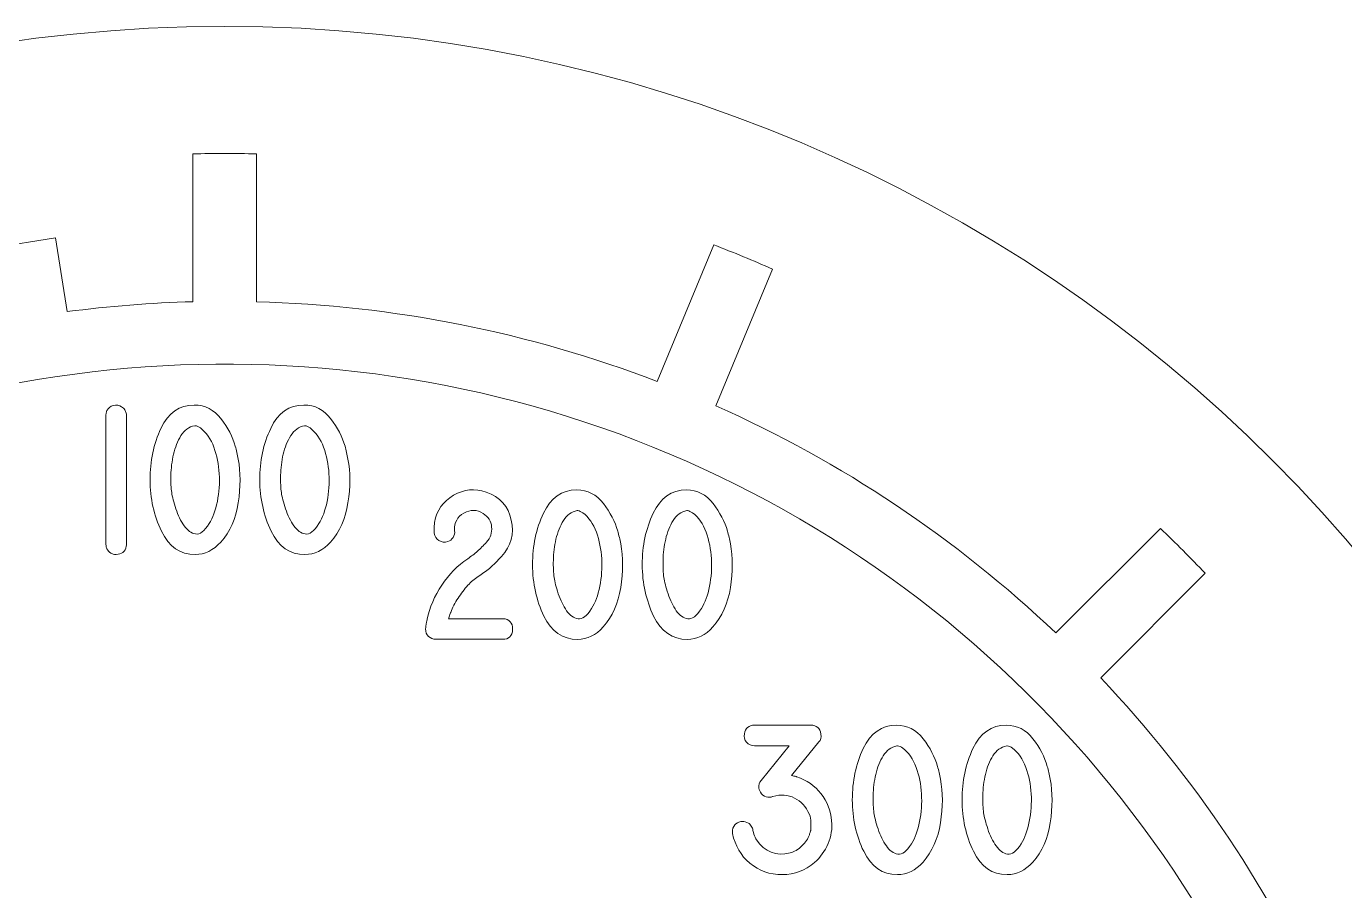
# Model space of a CAD drawing. Header units: millimetres. Extents: x -213 to 146, y -128 to 100.
# Drawn here: x -3.33 to 12.23, y -19.78 to -9.58 of the extents above; entities that cross this region are included whole.
import ezdxf

# ---------------------------------------------------------------- set-up
doc = ezdxf.new("R2010")
doc.units = ezdxf.units.MM
doc.header["$MEASUREMENT"] = 0
doc.layers.add('CUT', color=7, linetype='Continuous')
doc.layers.add('Engrave', color=7, linetype='Continuous')

msp = doc.modelspace()

# ---------------------------------------------------------------- linework, layer by layer
at = {"layer": 'CUT', "color": 250, "lineweight": 9}
msp.add_ellipse((-0.992, -27.0832), major_axis=(0, 17.5001), ratio=0.9999943, dxfattribs=at)
at = {"layer": 'Engrave', "color": 240, "lineweight": 9}
for points, knots in [([(14.7694, -24.3303), (14.7264, -24.084), (14.6776, -23.8387), (14.6231, -23.5947), (14.6231, -23.5947), (14.6231, -23.5947), (12.9113, -23.9352), (12.9113, -23.9352), (12.9113, -23.9352), (12.7604, -23.2687), (12.5619, -22.6141), (12.3171, -21.9762), (12.3171, -21.9762), (12.3171, -21.9762), (13.9296, -21.3083), (13.9296, -21.3083), (13.9296, -21.3083), (13.8393, -21.0751), (13.7436, -20.8441), (13.6425, -20.6154), (13.6425, -20.6154), (13.6425, -20.6154), (12.0301, -21.2833), (12.0301, -21.2833), (12.0301, -21.2833), (11.3709, -19.8034), (10.4647, -18.447), (9.3497, -17.2718), (9.3497, -17.2718), (9.3497, -17.2718), (10.5838, -16.0376), (10.5838, -16.0376), (10.5838, -16.0376), (10.4112, -15.8567), (10.2344, -15.6799), (10.0535, -15.5073), (10.0535, -15.5073), (10.0535, -15.5073), (8.8193, -16.7414), (8.8193, -16.7414), (8.8193, -16.7414), (7.644, -15.6264), (6.2878, -14.7201), (4.8078, -14.061), (4.8078, -14.061), (4.8078, -14.061), (5.4757, -12.4486), (5.4757, -12.4486), (5.4757, -12.4486), (5.247, -12.3475), (5.016, -12.2518), (4.7828, -12.1615), (4.7828, -12.1615), (4.7828, -12.1615), (4.1149, -13.774), (4.1149, -13.774), (4.1149, -13.774), (2.6024, -13.1937), (1.0025, -12.8754), (-0.617, -12.8328), (-0.617, -12.8328), (-0.617, -12.8328), (-0.617, -11.0875), (-0.617, -11.0875), (-0.617, -11.0875), (-0.8669, -11.0816), (-1.117, -11.0816), (-1.367, -11.0875), (-1.367, -11.0875), (-1.367, -11.0875), (-1.367, -12.8328), (-1.367, -12.8328), (-1.367, -12.8328), (-1.8633, -12.8458), (-2.3586, -12.8848), (-2.8508, -12.9496), (-2.8508, -12.9496), (-2.8508, -12.9496), (-2.9885, -12.0805), (-2.9885, -12.0805), (-2.9885, -12.0805), (-2.9885, -12.0805), (-3.7292, -12.1978), (-3.7292, -12.1978), (-3.7292, -12.1978), (-3.7292, -12.1978), (-3.5916, -13.0669), (-3.5916, -13.0669), (-3.5916, -13.0669), (-4.0798, -13.1574), (-4.5628, -13.2734), (-5.0389, -13.4144), (-5.0389, -13.4144), (-5.0389, -13.4144), (-5.5782, -11.7545), (-5.5782, -11.7545), (-5.5782, -11.7545), (-5.8178, -11.8261), (-6.0556, -11.9034), (-6.2915, -11.9862), (-6.2915, -11.9862), (-6.2915, -11.9862), (-5.7522, -13.6461), (-5.7522, -13.6461), (-5.7522, -13.6461), (-6.2202, -13.8119), (-6.6792, -14.002), (-7.1273, -14.2157), (-7.1273, -14.2157), (-7.1273, -14.2157), (-7.5268, -13.4317), (-7.5268, -13.4317), (-7.5268, -13.4317), (-7.5268, -13.4317), (-8.1951, -13.7722), (-8.1951, -13.7722), (-8.1951, -13.7722), (-8.1951, -13.7722), (-7.7956, -14.5562), (-7.7956, -14.5562), (-7.7956, -14.5562), (-8.2319, -14.7932), (-8.6555, -15.0528), (-9.0647, -15.3339), (-9.0647, -15.3339), (-9.0647, -15.3339), (-10.0906, -13.9219), (-10.0906, -13.9219), (-10.0906, -13.9219), (-10.2962, -14.0641), (-10.4985, -14.2111), (-10.6973, -14.3628), (-10.6973, -14.3628), (-10.6973, -14.3628), (-9.6714, -15.7748), (-9.6714, -15.7748), (-9.6714, -15.7748), (-10.0653, -16.0771), (-10.4431, -16.3997), (-10.8033, -16.7414), (-10.8033, -16.7414), (-10.8033, -16.7414), (-11.4255, -16.1192), (-11.4255, -16.1192), (-11.4255, -16.1192), (-11.4255, -16.1192), (-11.9558, -16.6496), (-11.9558, -16.6496), (-11.9558, -16.6496), (-11.9558, -16.6496), (-10.8031, -17.8023), (-10.8031, -17.8023), (-10.8031, -17.8023), (-10.3169, -17.2883), (-9.791, -16.8133), (-9.2304, -16.3818), (-9.2304, -16.3818), (-9.2304, -16.3818), (-8.6237, -15.9409), (-8.6237, -15.9409), (-8.6237, -15.9409), (-4.8326, -13.3356), (0.0247, -12.8414), (4.2628, -14.6297), (4.2628, -14.6297), (8.501, -16.418), (11.543, -20.2835), (12.3218, -24.8171), (12.3218, -24.8171), (12.3218, -24.8171), (14.7694, -24.3303), (14.7694, -24.3303)], [0, 0, 0, 0, 0.0227273, 0.0227273, 0.0227273, 0.0227273, 0.0454545, 0.0454545, 0.0454545, 0.0454545, 0.0681818, 0.0681818, 0.0681818, 0.0681818, 0.0909091, 0.0909091, 0.0909091, 0.0909091, 0.1136364, 0.1136364, 0.1136364, 0.1136364, 0.1363636, 0.1363636, 0.1363636, 0.1363636, 0.1590909, 0.1590909, 0.1590909, 0.1590909, 0.1818182, 0.1818182, 0.1818182, 0.1818182, 0.2045455, 0.2045455, 0.2045455, 0.2045455, 0.2272727, 0.2272727, 0.2272727, 0.2272727, 0.25, 0.25, 0.25, 0.25, 0.2727273, 0.2727273, 0.2727273, 0.2727273, 0.2954545, 0.2954545, 0.2954545, 0.2954545, 0.3181818, 0.3181818, 0.3181818, 0.3181818, 0.3409091, 0.3409091, 0.3409091, 0.3409091, 0.3636364, 0.3636364, 0.3636364, 0.3636364, 0.3863636, 0.3863636, 0.3863636, 0.3863636, 0.4090909, 0.4090909, 0.4090909, 0.4090909, 0.4318182, 0.4318182, 0.4318182, 0.4318182, 0.4545455, 0.4545455, 0.4545455, 0.4545455, 0.4772727, 0.4772727, 0.4772727, 0.4772727, 0.5, 0.5, 0.5, 0.5, 0.5227273, 0.5227273, 0.5227273, 0.5227273, 0.5454545, 0.5454545, 0.5454545, 0.5454545, 0.5681818, 0.5681818, 0.5681818, 0.5681818, 0.5909091, 0.5909091, 0.5909091, 0.5909091, 0.6136364, 0.6136364, 0.6136364, 0.6136364, 0.6363636, 0.6363636, 0.6363636, 0.6363636, 0.6590909, 0.6590909, 0.6590909, 0.6590909, 0.6818182, 0.6818182, 0.6818182, 0.6818182, 0.7045455, 0.7045455, 0.7045455, 0.7045455, 0.7272727, 0.7272727, 0.7272727, 0.7272727, 0.75, 0.75, 0.75, 0.75, 0.7727273, 0.7727273, 0.7727273, 0.7727273, 0.7954545, 0.7954545, 0.7954545, 0.7954545, 0.8181818, 0.8181818, 0.8181818, 0.8181818, 0.8409091, 0.8409091, 0.8409091, 0.8409091, 0.8636364, 0.8636364, 0.8636364, 0.8636364, 0.8863636, 0.8863636, 0.8863636, 0.8863636, 0.9090909, 0.9090909, 0.9090909, 0.9090909, 0.9318182, 0.9318182, 0.9318182, 0.9318182, 0.9545455, 0.9545455, 0.9545455, 0.9545455, 1, 1, 1, 1]), ([(-2.1512, -15.6936), (-2.1512, -15.701), (-2.1521, -15.7092), (-2.1539, -15.7177), (-2.1539, -15.7177), (-2.1677, -15.7827), (-2.2077, -15.815), (-2.2744, -15.815), (-2.2744, -15.815), (-2.3232, -15.815), (-2.3593, -15.7924), (-2.3829, -15.7471), (-2.3829, -15.7471), (-2.3882, -15.7383), (-2.3923, -15.7206), (-2.3958, -15.6936), (-2.3958, -15.6936), (-2.3958, -15.6936), (-2.3958, -14.1743), (-2.3958, -14.1743), (-2.3958, -14.1743), (-2.394, -14.1605), (-2.392, -14.1475), (-2.3893, -14.1352), (-2.3893, -14.1352), (-2.3867, -14.1228), (-2.3805, -14.1108), (-2.3708, -14.0993), (-2.3708, -14.0993), (-2.3479, -14.0711), (-2.3182, -14.0558), (-2.282, -14.0532), (-2.282, -14.0532), (-2.2459, -14.0508), (-2.2147, -14.0623), (-2.1882, -14.0882), (-2.1882, -14.0882), (-2.1744, -14.102), (-2.1656, -14.1152), (-2.1615, -14.1278), (-2.1615, -14.1278), (-2.1574, -14.1405), (-2.1541, -14.1558), (-2.1512, -14.1743), (-2.1512, -14.1743), (-2.1512, -14.1743), (-2.1512, -15.6936), (-2.1512, -15.6936)], [0, 0, 0, 0, 0.0769231, 0.0769231, 0.0769231, 0.0769231, 0.1538462, 0.1538462, 0.1538462, 0.1538462, 0.2307692, 0.2307692, 0.2307692, 0.2307692, 0.3076923, 0.3076923, 0.3076923, 0.3076923, 0.3846154, 0.3846154, 0.3846154, 0.3846154, 0.4615385, 0.4615385, 0.4615385, 0.4615385, 0.5384615, 0.5384615, 0.5384615, 0.5384615, 0.6153846, 0.6153846, 0.6153846, 0.6153846, 0.6923077, 0.6923077, 0.6923077, 0.6923077, 0.7692308, 0.7692308, 0.7692308, 0.7692308, 0.8461538, 0.8461538, 0.8461538, 0.8461538, 1, 1, 1, 1]), ([(-1.3522, -14.052), (-1.2234, -14.052), (-1.1185, -14.1055), (-1.0367, -14.2122), (-1.0367, -14.2122), (-0.9553, -14.3189), (-0.8989, -14.4274), (-0.8671, -14.5377), (-0.8671, -14.5377), (-0.8539, -14.5859), (-0.8424, -14.6364), (-0.8327, -14.6894), (-0.8327, -14.6894), (-0.8033, -14.846), (-0.8033, -15.0177), (-0.8324, -15.2044), (-0.8324, -15.2044), (-0.8612, -15.3911), (-0.93, -15.5457), (-1.0385, -15.6686), (-1.0385, -15.6686), (-1.1258, -15.7668), (-1.2269, -15.8159), (-1.3416, -15.8159), (-1.3416, -15.8159), (-1.518, -15.8159), (-1.6506, -15.7239), (-1.7391, -15.5401), (-1.7391, -15.5401), (-1.8278, -15.3564), (-1.8728, -15.1544), (-1.8734, -14.9339), (-1.8734, -14.9339), (-1.8743, -14.7135), (-1.8314, -14.5112), (-1.7449, -14.3275), (-1.7449, -14.3275), (-1.6582, -14.1437), (-1.5271, -14.052), (-1.3522, -14.052)], [0, 0, 0, 0, 0.0909091, 0.0909091, 0.0909091, 0.0909091, 0.1818182, 0.1818182, 0.1818182, 0.1818182, 0.2727273, 0.2727273, 0.2727273, 0.2727273, 0.3636364, 0.3636364, 0.3636364, 0.3636364, 0.4545455, 0.4545455, 0.4545455, 0.4545455, 0.5454545, 0.5454545, 0.5454545, 0.5454545, 0.6363636, 0.6363636, 0.6363636, 0.6363636, 0.7272727, 0.7272727, 0.7272727, 0.7272727, 0.8181818, 0.8181818, 0.8181818, 0.8181818, 1, 1, 1, 1]), ([(-0.0569, -14.052), (0.0719, -14.052), (0.1768, -14.1055), (0.2586, -14.2122), (0.2586, -14.2122), (0.34, -14.3189), (0.3964, -14.4274), (0.4282, -14.5377), (0.4282, -14.5377), (0.4414, -14.5859), (0.4529, -14.6364), (0.4626, -14.6894), (0.4626, -14.6894), (0.492, -14.846), (0.492, -15.0177), (0.4629, -15.2044), (0.4629, -15.2044), (0.4341, -15.3911), (0.3653, -15.5457), (0.2568, -15.6686), (0.2568, -15.6686), (0.1695, -15.7668), (0.0684, -15.8159), (-0.0463, -15.8159), (-0.0463, -15.8159), (-0.2227, -15.8159), (-0.3553, -15.7239), (-0.4438, -15.5401), (-0.4438, -15.5401), (-0.5325, -15.3564), (-0.5775, -15.1544), (-0.5781, -14.9339), (-0.5781, -14.9339), (-0.579, -14.7135), (-0.5361, -14.5112), (-0.4496, -14.3275), (-0.4496, -14.3275), (-0.3629, -14.1437), (-0.2318, -14.052), (-0.0569, -14.052)], [0, 0, 0, 0, 0.0909091, 0.0909091, 0.0909091, 0.0909091, 0.1818182, 0.1818182, 0.1818182, 0.1818182, 0.2727273, 0.2727273, 0.2727273, 0.2727273, 0.3636364, 0.3636364, 0.3636364, 0.3636364, 0.4545455, 0.4545455, 0.4545455, 0.4545455, 0.5454545, 0.5454545, 0.5454545, 0.5454545, 0.6363636, 0.6363636, 0.6363636, 0.6363636, 0.7272727, 0.7272727, 0.7272727, 0.7272727, 0.8181818, 0.8181818, 0.8181818, 0.8181818, 1, 1, 1, 1]), ([(-1.346, -14.2957), (-1.4142, -14.3095), (-1.4686, -14.3486), (-1.5083, -14.413), (-1.5083, -14.413), (-1.5483, -14.4771), (-1.5777, -14.5503), (-1.5968, -14.6326), (-1.5968, -14.6326), (-1.6156, -14.7146), (-1.6259, -14.7975), (-1.6276, -14.8813), (-1.6276, -14.8813), (-1.6294, -14.9651), (-1.6262, -15.0333), (-1.6182, -15.0856), (-1.6182, -15.0856), (-1.6112, -15.135), (-1.595, -15.1985), (-1.5691, -15.2764), (-1.5691, -15.2764), (-1.5433, -15.3541), (-1.5106, -15.4211), (-1.4712, -15.4769), (-1.4712, -15.4769), (-1.4321, -15.5331), (-1.3872, -15.5651), (-1.3366, -15.5734), (-1.3366, -15.5734), (-1.286, -15.5819), (-1.2322, -15.541), (-1.1755, -15.4517), (-1.1755, -15.4517), (-1.1323, -15.3826), (-1.1002, -15.295), (-1.0791, -15.1888), (-1.0791, -15.1888), (-1.0579, -15.0827), (-1.0503, -14.9742), (-1.0567, -14.8634), (-1.0567, -14.8634), (-1.0629, -14.7526), (-1.0841, -14.6479), (-1.1199, -14.5497), (-1.1199, -14.5497), (-1.1558, -14.4515), (-1.2087, -14.376), (-1.279, -14.3225), (-1.279, -14.3225), (-1.3001, -14.3075), (-1.3201, -14.2987), (-1.3392, -14.2957), (-1.3392, -14.2957), (-1.3398, -14.2957), (-1.3404, -14.2957), (-1.3413, -14.2957), (-1.3413, -14.2957), (-1.3422, -14.2957), (-1.3437, -14.2957), (-1.346, -14.2957)], [0, 0, 0, 0, 0.0625, 0.0625, 0.0625, 0.0625, 0.125, 0.125, 0.125, 0.125, 0.1875, 0.1875, 0.1875, 0.1875, 0.25, 0.25, 0.25, 0.25, 0.3125, 0.3125, 0.3125, 0.3125, 0.375, 0.375, 0.375, 0.375, 0.4375, 0.4375, 0.4375, 0.4375, 0.5, 0.5, 0.5, 0.5, 0.5625, 0.5625, 0.5625, 0.5625, 0.625, 0.625, 0.625, 0.625, 0.6875, 0.6875, 0.6875, 0.6875, 0.75, 0.75, 0.75, 0.75, 0.8125, 0.8125, 0.8125, 0.8125, 0.875, 0.875, 0.875, 0.875, 1, 1, 1, 1]), ([(-0.0507, -14.2957), (-0.1189, -14.3095), (-0.1733, -14.3486), (-0.213, -14.413), (-0.213, -14.413), (-0.253, -14.4771), (-0.2824, -14.5503), (-0.3015, -14.6326), (-0.3015, -14.6326), (-0.3203, -14.7146), (-0.3306, -14.7975), (-0.3323, -14.8813), (-0.3323, -14.8813), (-0.3341, -14.9651), (-0.3309, -15.0333), (-0.3229, -15.0856), (-0.3229, -15.0856), (-0.3159, -15.135), (-0.2997, -15.1985), (-0.2738, -15.2764), (-0.2738, -15.2764), (-0.248, -15.3541), (-0.2153, -15.4211), (-0.1759, -15.4769), (-0.1759, -15.4769), (-0.1368, -15.5331), (-0.0919, -15.5651), (-0.0413, -15.5734), (-0.0413, -15.5734), (0.0093, -15.5819), (0.0631, -15.541), (0.1198, -15.4517), (0.1198, -15.4517), (0.163, -15.3826), (0.1951, -15.295), (0.2162, -15.1888), (0.2162, -15.1888), (0.2374, -15.0827), (0.245, -14.9742), (0.2386, -14.8634), (0.2386, -14.8634), (0.2324, -14.7526), (0.2112, -14.6479), (0.1754, -14.5497), (0.1754, -14.5497), (0.1395, -14.4515), (0.0866, -14.376), (0.0163, -14.3225), (0.0163, -14.3225), (-0.0048, -14.3075), (-0.0248, -14.2987), (-0.0439, -14.2957), (-0.0439, -14.2957), (-0.0445, -14.2957), (-0.0451, -14.2957), (-0.046, -14.2957), (-0.046, -14.2957), (-0.0469, -14.2957), (-0.0484, -14.2957), (-0.0507, -14.2957)], [0, 0, 0, 0, 0.0625, 0.0625, 0.0625, 0.0625, 0.125, 0.125, 0.125, 0.125, 0.1875, 0.1875, 0.1875, 0.1875, 0.25, 0.25, 0.25, 0.25, 0.3125, 0.3125, 0.3125, 0.3125, 0.375, 0.375, 0.375, 0.375, 0.4375, 0.4375, 0.4375, 0.4375, 0.5, 0.5, 0.5, 0.5, 0.5625, 0.5625, 0.5625, 0.5625, 0.625, 0.625, 0.625, 0.625, 0.6875, 0.6875, 0.6875, 0.6875, 0.75, 0.75, 0.75, 0.75, 0.8125, 0.8125, 0.8125, 0.8125, 0.875, 0.875, 0.875, 0.875, 1, 1, 1, 1]), ([(1.5009, -16.8168), (1.4671, -16.8168), (1.4383, -16.8051), (1.4145, -16.7815), (1.4145, -16.7815), (1.3907, -16.758), (1.3786, -16.7289), (1.3786, -16.6945), (1.3786, -16.6945), (1.3786, -16.6933), (1.3815, -16.6751), (1.3877, -16.6398), (1.3877, -16.6398), (1.3936, -16.6046), (1.3971, -16.5843), (1.3983, -16.579), (1.3983, -16.579), (1.4277, -16.4385), (1.4847, -16.3047), (1.5694, -16.1777), (1.5694, -16.1777), (1.6541, -16.051), (1.7564, -15.9469), (1.8763, -15.8661), (1.8763, -15.8661), (1.9189, -15.8373), (1.9575, -15.8073), (1.9921, -15.7761), (1.9921, -15.7761), (2.0271, -15.7447), (2.0624, -15.7094), (2.0986, -15.6706), (2.0986, -15.6706), (2.145, -15.6177), (2.1653, -15.5577), (2.1594, -15.4904), (2.1594, -15.4904), (2.1532, -15.4233), (2.12, -15.3701), (2.0592, -15.331), (2.0592, -15.331), (1.9845, -15.2846), (1.9087, -15.2834), (1.8316, -15.3278), (1.8316, -15.3278), (1.7546, -15.3719), (1.7179, -15.438), (1.7214, -15.5256), (1.7214, -15.5256), (1.7214, -15.5274), (1.7217, -15.5295), (1.722, -15.5312), (1.722, -15.5312), (1.722, -15.5333), (1.7223, -15.5353), (1.7223, -15.5371), (1.7223, -15.5371), (1.7258, -15.5633), (1.7193, -15.5891), (1.7032, -15.6141), (1.7032, -15.6141), (1.6873, -15.6391), (1.6667, -15.6553), (1.6423, -15.6626), (1.6423, -15.6626), (1.6044, -15.6747), (1.5691, -15.6712), (1.5368, -15.6515), (1.5368, -15.6515), (1.5041, -15.6321), (1.4856, -15.6033), (1.4812, -15.5653), (1.4812, -15.5653), (1.4794, -15.5603), (1.4791, -15.5389), (1.4806, -15.5015), (1.4806, -15.5015), (1.4821, -15.4642), (1.4836, -15.4424), (1.4853, -15.4363), (1.4853, -15.4363), (1.5112, -15.2949), (1.5856, -15.1884), (1.7082, -15.117), (1.7082, -15.117), (1.8307, -15.0456), (1.9601, -15.0332), (2.0959, -15.0797), (2.0959, -15.0797), (2.2573, -15.1358), (2.3558, -15.2458), (2.3914, -15.4095), (2.3914, -15.4095), (2.4269, -15.5733), (2.3887, -15.7161), (2.2761, -15.8384), (2.2761, -15.8384), (2.2532, -15.8631), (2.23, -15.8872), (2.2068, -15.9111), (2.2068, -15.9111), (2.1835, -15.9352), (2.1585, -15.9578), (2.1324, -15.9796), (2.1324, -15.9796), (2.0909, -16.0142), (2.0474, -16.046), (2.0018, -16.0754), (2.0018, -16.0754), (1.956, -16.1045), (1.9151, -16.1389), (1.879, -16.1786), (1.879, -16.1786), (1.8378, -16.2244), (1.7987, -16.275), (1.7622, -16.3303), (1.7622, -16.3303), (1.7258, -16.3853), (1.697, -16.442), (1.6758, -16.4999), (1.6758, -16.4999), (1.6741, -16.5034), (1.6696, -16.5161), (1.6623, -16.5378), (1.6623, -16.5378), (1.6552, -16.5596), (1.6517, -16.5713), (1.6517, -16.5731), (1.6517, -16.5731), (1.6517, -16.5731), (2.2908, -16.5731), (2.2908, -16.5731), (2.2908, -16.5731), (2.3699, -16.5784), (2.4084, -16.6201), (2.4061, -16.6989), (2.4061, -16.6989), (2.4037, -16.7774), (2.364, -16.8168), (2.2864, -16.8168), (2.2864, -16.8168), (2.2864, -16.8168), (1.5009, -16.8168), (1.5009, -16.8168)], [0, 0, 0, 0, 0.027027, 0.027027, 0.027027, 0.027027, 0.0540541, 0.0540541, 0.0540541, 0.0540541, 0.0810811, 0.0810811, 0.0810811, 0.0810811, 0.1081081, 0.1081081, 0.1081081, 0.1081081, 0.1351351, 0.1351351, 0.1351351, 0.1351351, 0.1621622, 0.1621622, 0.1621622, 0.1621622, 0.1891892, 0.1891892, 0.1891892, 0.1891892, 0.2162162, 0.2162162, 0.2162162, 0.2162162, 0.2432432, 0.2432432, 0.2432432, 0.2432432, 0.2702703, 0.2702703, 0.2702703, 0.2702703, 0.2972973, 0.2972973, 0.2972973, 0.2972973, 0.3243243, 0.3243243, 0.3243243, 0.3243243, 0.3513514, 0.3513514, 0.3513514, 0.3513514, 0.3783784, 0.3783784, 0.3783784, 0.3783784, 0.4054054, 0.4054054, 0.4054054, 0.4054054, 0.4324324, 0.4324324, 0.4324324, 0.4324324, 0.4594595, 0.4594595, 0.4594595, 0.4594595, 0.4864865, 0.4864865, 0.4864865, 0.4864865, 0.5135135, 0.5135135, 0.5135135, 0.5135135, 0.5405405, 0.5405405, 0.5405405, 0.5405405, 0.5675676, 0.5675676, 0.5675676, 0.5675676, 0.5945946, 0.5945946, 0.5945946, 0.5945946, 0.6216216, 0.6216216, 0.6216216, 0.6216216, 0.6486486, 0.6486486, 0.6486486, 0.6486486, 0.6756757, 0.6756757, 0.6756757, 0.6756757, 0.7027027, 0.7027027, 0.7027027, 0.7027027, 0.7297297, 0.7297297, 0.7297297, 0.7297297, 0.7567568, 0.7567568, 0.7567568, 0.7567568, 0.7837838, 0.7837838, 0.7837838, 0.7837838, 0.8108108, 0.8108108, 0.8108108, 0.8108108, 0.8378378, 0.8378378, 0.8378378, 0.8378378, 0.8648649, 0.8648649, 0.8648649, 0.8648649, 0.8918919, 0.8918919, 0.8918919, 0.8918919, 0.9189189, 0.9189189, 0.9189189, 0.9189189, 0.9459459, 0.9459459, 0.9459459, 0.9459459, 1, 1, 1, 1]), ([(3.1631, -15.0538), (3.2919, -15.0538), (3.3968, -15.1073), (3.4786, -15.214), (3.4786, -15.214), (3.56, -15.3207), (3.6164, -15.4292), (3.6482, -15.5395), (3.6482, -15.5395), (3.6614, -15.5877), (3.6729, -15.6382), (3.6826, -15.6912), (3.6826, -15.6912), (3.712, -15.8478), (3.712, -16.0195), (3.6829, -16.2062), (3.6829, -16.2062), (3.6541, -16.3929), (3.5853, -16.5475), (3.4768, -16.6704), (3.4768, -16.6704), (3.3895, -16.7686), (3.2884, -16.8177), (3.1737, -16.8177), (3.1737, -16.8177), (2.9973, -16.8177), (2.8647, -16.7257), (2.7762, -16.5419), (2.7762, -16.5419), (2.6875, -16.3582), (2.6425, -16.1562), (2.6419, -15.9357), (2.6419, -15.9357), (2.641, -15.7153), (2.6839, -15.513), (2.7704, -15.3293), (2.7704, -15.3293), (2.8571, -15.1455), (2.9882, -15.0538), (3.1631, -15.0538)], [0, 0, 0, 0, 0.0909091, 0.0909091, 0.0909091, 0.0909091, 0.1818182, 0.1818182, 0.1818182, 0.1818182, 0.2727273, 0.2727273, 0.2727273, 0.2727273, 0.3636364, 0.3636364, 0.3636364, 0.3636364, 0.4545455, 0.4545455, 0.4545455, 0.4545455, 0.5454545, 0.5454545, 0.5454545, 0.5454545, 0.6363636, 0.6363636, 0.6363636, 0.6363636, 0.7272727, 0.7272727, 0.7272727, 0.7272727, 0.8181818, 0.8181818, 0.8181818, 0.8181818, 1, 1, 1, 1]), ([(4.4584, -15.0538), (4.5872, -15.0538), (4.6921, -15.1073), (4.7739, -15.214), (4.7739, -15.214), (4.8553, -15.3207), (4.9117, -15.4292), (4.9435, -15.5395), (4.9435, -15.5395), (4.9567, -15.5877), (4.9682, -15.6382), (4.9779, -15.6912), (4.9779, -15.6912), (5.0073, -15.8478), (5.0073, -16.0195), (4.9782, -16.2062), (4.9782, -16.2062), (4.9494, -16.3929), (4.8806, -16.5475), (4.7721, -16.6704), (4.7721, -16.6704), (4.6848, -16.7686), (4.5837, -16.8177), (4.469, -16.8177), (4.469, -16.8177), (4.2926, -16.8177), (4.16, -16.7257), (4.0715, -16.5419), (4.0715, -16.5419), (3.9828, -16.3582), (3.9378, -16.1562), (3.9372, -15.9357), (3.9372, -15.9357), (3.9363, -15.7153), (3.9792, -15.513), (4.0657, -15.3293), (4.0657, -15.3293), (4.1524, -15.1455), (4.2835, -15.0538), (4.4584, -15.0538)], [0, 0, 0, 0, 0.0909091, 0.0909091, 0.0909091, 0.0909091, 0.1818182, 0.1818182, 0.1818182, 0.1818182, 0.2727273, 0.2727273, 0.2727273, 0.2727273, 0.3636364, 0.3636364, 0.3636364, 0.3636364, 0.4545455, 0.4545455, 0.4545455, 0.4545455, 0.5454545, 0.5454545, 0.5454545, 0.5454545, 0.6363636, 0.6363636, 0.6363636, 0.6363636, 0.7272727, 0.7272727, 0.7272727, 0.7272727, 0.8181818, 0.8181818, 0.8181818, 0.8181818, 1, 1, 1, 1]), ([(3.1693, -15.2975), (3.1011, -15.3113), (3.0467, -15.3504), (3.007, -15.4148), (3.007, -15.4148), (2.967, -15.4789), (2.9376, -15.5521), (2.9185, -15.6344), (2.9185, -15.6344), (2.8997, -15.7164), (2.8894, -15.7993), (2.8877, -15.8831), (2.8877, -15.8831), (2.8859, -15.9669), (2.8891, -16.0351), (2.8971, -16.0874), (2.8971, -16.0874), (2.9041, -16.1368), (2.9203, -16.2003), (2.9462, -16.2782), (2.9462, -16.2782), (2.972, -16.3559), (3.0047, -16.4229), (3.0441, -16.4787), (3.0441, -16.4787), (3.0832, -16.5349), (3.1281, -16.5669), (3.1787, -16.5752), (3.1787, -16.5752), (3.2293, -16.5837), (3.2831, -16.5428), (3.3398, -16.4535), (3.3398, -16.4535), (3.383, -16.3844), (3.4151, -16.2968), (3.4362, -16.1906), (3.4362, -16.1906), (3.4574, -16.0845), (3.465, -15.976), (3.4586, -15.8652), (3.4586, -15.8652), (3.4524, -15.7544), (3.4312, -15.6497), (3.3954, -15.5515), (3.3954, -15.5515), (3.3595, -15.4533), (3.3066, -15.3778), (3.2363, -15.3243), (3.2363, -15.3243), (3.2152, -15.3093), (3.1952, -15.3005), (3.1761, -15.2975), (3.1761, -15.2975), (3.1755, -15.2975), (3.1749, -15.2975), (3.174, -15.2975), (3.174, -15.2975), (3.1731, -15.2975), (3.1716, -15.2975), (3.1693, -15.2975)], [0, 0, 0, 0, 0.0625, 0.0625, 0.0625, 0.0625, 0.125, 0.125, 0.125, 0.125, 0.1875, 0.1875, 0.1875, 0.1875, 0.25, 0.25, 0.25, 0.25, 0.3125, 0.3125, 0.3125, 0.3125, 0.375, 0.375, 0.375, 0.375, 0.4375, 0.4375, 0.4375, 0.4375, 0.5, 0.5, 0.5, 0.5, 0.5625, 0.5625, 0.5625, 0.5625, 0.625, 0.625, 0.625, 0.625, 0.6875, 0.6875, 0.6875, 0.6875, 0.75, 0.75, 0.75, 0.75, 0.8125, 0.8125, 0.8125, 0.8125, 0.875, 0.875, 0.875, 0.875, 1, 1, 1, 1]), ([(4.4646, -15.2975), (4.3964, -15.3113), (4.342, -15.3504), (4.3023, -15.4148), (4.3023, -15.4148), (4.2623, -15.4789), (4.2329, -15.5521), (4.2138, -15.6344), (4.2138, -15.6344), (4.195, -15.7164), (4.1847, -15.7993), (4.183, -15.8831), (4.183, -15.8831), (4.1812, -15.9669), (4.1844, -16.0351), (4.1924, -16.0874), (4.1924, -16.0874), (4.1994, -16.1368), (4.2156, -16.2003), (4.2415, -16.2782), (4.2415, -16.2782), (4.2673, -16.3559), (4.3, -16.4229), (4.3394, -16.4787), (4.3394, -16.4787), (4.3785, -16.5349), (4.4234, -16.5669), (4.474, -16.5752), (4.474, -16.5752), (4.5246, -16.5837), (4.5784, -16.5428), (4.6351, -16.4535), (4.6351, -16.4535), (4.6783, -16.3844), (4.7104, -16.2968), (4.7315, -16.1906), (4.7315, -16.1906), (4.7527, -16.0845), (4.7603, -15.976), (4.7539, -15.8652), (4.7539, -15.8652), (4.7477, -15.7544), (4.7265, -15.6497), (4.6907, -15.5515), (4.6907, -15.5515), (4.6548, -15.4533), (4.6019, -15.3778), (4.5316, -15.3243), (4.5316, -15.3243), (4.5105, -15.3093), (4.4905, -15.3005), (4.4714, -15.2975), (4.4714, -15.2975), (4.4708, -15.2975), (4.4702, -15.2975), (4.4693, -15.2975), (4.4693, -15.2975), (4.4684, -15.2975), (4.4669, -15.2975), (4.4646, -15.2975)], [0, 0, 0, 0, 0.0625, 0.0625, 0.0625, 0.0625, 0.125, 0.125, 0.125, 0.125, 0.1875, 0.1875, 0.1875, 0.1875, 0.25, 0.25, 0.25, 0.25, 0.3125, 0.3125, 0.3125, 0.3125, 0.375, 0.375, 0.375, 0.375, 0.4375, 0.4375, 0.4375, 0.4375, 0.5, 0.5, 0.5, 0.5, 0.5625, 0.5625, 0.5625, 0.5625, 0.625, 0.625, 0.625, 0.625, 0.6875, 0.6875, 0.6875, 0.6875, 0.75, 0.75, 0.75, 0.75, 0.8125, 0.8125, 0.8125, 0.8125, 0.875, 0.875, 0.875, 0.875, 1, 1, 1, 1]), ([(5.926, -19.0712), (5.9254, -19.0362), (5.926, -19.0042), (5.928, -18.9751), (5.928, -18.9751), (5.9301, -18.946), (5.9236, -18.9139), (5.9086, -18.8781), (5.9086, -18.8781), (5.8713, -18.7919), (5.8134, -18.7296), (5.7352, -18.6905), (5.7352, -18.6905), (5.6567, -18.6514), (5.5717, -18.6446), (5.4806, -18.6705), (5.4806, -18.6705), (5.4794, -18.6717), (5.4777, -18.6723), (5.4753, -18.6723), (5.4753, -18.6723), (5.4709, -18.6746), (5.4653, -18.6764), (5.4591, -18.6776), (5.4591, -18.6776), (5.4315, -18.6831), (5.4056, -18.6799), (5.3815, -18.6673), (5.3815, -18.6673), (5.3539, -18.6546), (5.3339, -18.6317), (5.3213, -18.5982), (5.3213, -18.5982), (5.3195, -18.5944), (5.3174, -18.5858), (5.3151, -18.5732), (5.3151, -18.5732), (5.3083, -18.5359), (5.3169, -18.5053), (5.341, -18.4812), (5.341, -18.4812), (5.341, -18.4812), (5.6708, -18.0737), (5.6708, -18.0737), (5.6708, -18.0737), (5.6708, -18.0737), (5.2636, -18.0737), (5.2636, -18.0737), (5.2636, -18.0737), (5.2257, -18.0737), (5.1943, -18.0596), (5.1696, -18.0311), (5.1696, -18.0311), (5.1449, -18.0026), (5.1361, -17.9696), (5.1428, -17.9317), (5.1428, -17.9317), (5.154, -17.8638), (5.1937, -17.83), (5.2628, -17.83), (5.2628, -17.83), (5.2628, -17.83), (5.9269, -17.83), (5.9269, -17.83), (5.9269, -17.83), (5.9951, -17.83), (6.0353, -17.865), (6.0474, -17.935), (6.0474, -17.935), (6.053, -17.9735), (6.0445, -18.0046), (6.0215, -18.0281), (6.0215, -18.0281), (6.0215, -18.0281), (5.7011, -18.4236), (5.7011, -18.4236), (5.7011, -18.4236), (5.7096, -18.425), (5.7184, -18.4274), (5.7273, -18.43), (5.7273, -18.43), (5.7364, -18.4324), (5.7449, -18.4347), (5.7537, -18.4362), (5.7537, -18.4362), (5.7587, -18.438), (5.7619, -18.4388), (5.7631, -18.4388), (5.7631, -18.4388), (5.8801, -18.4785), (5.9748, -18.5447), (6.0468, -18.637), (6.0468, -18.637), (6.1188, -18.7296), (6.1609, -18.8369), (6.1729, -18.9592), (6.1729, -18.9592), (6.1823, -19.0509), (6.1679, -19.1409), (6.1303, -19.2282), (6.1303, -19.2282), (6.0927, -19.3158), (6.0398, -19.3896), (5.9716, -19.4493), (5.9716, -19.4493), (5.8613, -19.5457), (5.734, -19.5939), (5.59, -19.5939), (5.59, -19.5939), (5.4436, -19.5939), (5.3163, -19.5489), (5.2081, -19.4587), (5.2081, -19.4587), (5.0999, -19.3684), (5.0317, -19.2523), (5.0035, -19.1097), (5.0035, -19.1097), (5.0029, -19.1094), (5.0023, -19.1032), (5.002, -19.0918), (5.002, -19.0918), (5.0017, -19.0803), (5.0017, -19.073), (5.0017, -19.0703), (5.0017, -19.0703), (5.0161, -19.0012), (5.057, -18.9668), (5.1249, -18.9668), (5.1249, -18.9668), (5.141, -18.9668), (5.1628, -18.9736), (5.1904, -18.9868), (5.1904, -18.9868), (5.2007, -18.9924), (5.2119, -19.0042), (5.2242, -19.0215), (5.2242, -19.0215), (5.2366, -19.0392), (5.2428, -19.0539), (5.2428, -19.0659), (5.2428, -19.0659), (5.2428, -19.0724), (5.2469, -19.0888), (5.2554, -19.1159), (5.2554, -19.1159), (5.2636, -19.1429), (5.2745, -19.1659), (5.2877, -19.1847), (5.2877, -19.1847), (5.383, -19.3278), (5.515, -19.3784), (5.6837, -19.3364), (5.6837, -19.3364), (5.7311, -19.3243), (5.7769, -19.2973), (5.8222, -19.2555), (5.8222, -19.2555), (5.8672, -19.2135), (5.8966, -19.1691), (5.9104, -19.1221), (5.9104, -19.1221), (5.911, -19.1197), (5.9136, -19.1106), (5.9186, -19.0953), (5.9186, -19.0953), (5.9233, -19.0797), (5.926, -19.0718), (5.926, -19.0712)], [0, 0, 0, 0, 0.0232558, 0.0232558, 0.0232558, 0.0232558, 0.0465116, 0.0465116, 0.0465116, 0.0465116, 0.0697674, 0.0697674, 0.0697674, 0.0697674, 0.0930233, 0.0930233, 0.0930233, 0.0930233, 0.1162791, 0.1162791, 0.1162791, 0.1162791, 0.1395349, 0.1395349, 0.1395349, 0.1395349, 0.1627907, 0.1627907, 0.1627907, 0.1627907, 0.1860465, 0.1860465, 0.1860465, 0.1860465, 0.2093023, 0.2093023, 0.2093023, 0.2093023, 0.2325581, 0.2325581, 0.2325581, 0.2325581, 0.255814, 0.255814, 0.255814, 0.255814, 0.2790698, 0.2790698, 0.2790698, 0.2790698, 0.3023256, 0.3023256, 0.3023256, 0.3023256, 0.3255814, 0.3255814, 0.3255814, 0.3255814, 0.3488372, 0.3488372, 0.3488372, 0.3488372, 0.372093, 0.372093, 0.372093, 0.372093, 0.3953488, 0.3953488, 0.3953488, 0.3953488, 0.4186047, 0.4186047, 0.4186047, 0.4186047, 0.4418605, 0.4418605, 0.4418605, 0.4418605, 0.4651163, 0.4651163, 0.4651163, 0.4651163, 0.4883721, 0.4883721, 0.4883721, 0.4883721, 0.5116279, 0.5116279, 0.5116279, 0.5116279, 0.5348837, 0.5348837, 0.5348837, 0.5348837, 0.5581395, 0.5581395, 0.5581395, 0.5581395, 0.5813953, 0.5813953, 0.5813953, 0.5813953, 0.6046512, 0.6046512, 0.6046512, 0.6046512, 0.627907, 0.627907, 0.627907, 0.627907, 0.6511628, 0.6511628, 0.6511628, 0.6511628, 0.6744186, 0.6744186, 0.6744186, 0.6744186, 0.6976744, 0.6976744, 0.6976744, 0.6976744, 0.7209302, 0.7209302, 0.7209302, 0.7209302, 0.744186, 0.744186, 0.744186, 0.744186, 0.7674419, 0.7674419, 0.7674419, 0.7674419, 0.7906977, 0.7906977, 0.7906977, 0.7906977, 0.8139535, 0.8139535, 0.8139535, 0.8139535, 0.8372093, 0.8372093, 0.8372093, 0.8372093, 0.8604651, 0.8604651, 0.8604651, 0.8604651, 0.8837209, 0.8837209, 0.8837209, 0.8837209, 0.9069767, 0.9069767, 0.9069767, 0.9069767, 0.9302326, 0.9302326, 0.9302326, 0.9302326, 0.9534884, 0.9534884, 0.9534884, 0.9534884, 1, 1, 1, 1]), ([(6.9384, -17.83), (7.0672, -17.83), (7.1721, -17.8835), (7.2539, -17.9902), (7.2539, -17.9902), (7.3353, -18.0969), (7.3917, -18.2054), (7.4235, -18.3157), (7.4235, -18.3157), (7.4367, -18.3639), (7.4482, -18.4144), (7.4579, -18.4674), (7.4579, -18.4674), (7.4873, -18.624), (7.4873, -18.7957), (7.4582, -18.9824), (7.4582, -18.9824), (7.4294, -19.1691), (7.3606, -19.3237), (7.2521, -19.4466), (7.2521, -19.4466), (7.1648, -19.5448), (7.0637, -19.5939), (6.949, -19.5939), (6.949, -19.5939), (6.7726, -19.5939), (6.64, -19.5019), (6.5515, -19.3181), (6.5515, -19.3181), (6.4628, -19.1344), (6.4178, -18.9324), (6.4172, -18.7119), (6.4172, -18.7119), (6.4163, -18.4915), (6.4592, -18.2892), (6.5457, -18.1055), (6.5457, -18.1055), (6.6324, -17.9217), (6.7635, -17.83), (6.9384, -17.83)], [0, 0, 0, 0, 0.0909091, 0.0909091, 0.0909091, 0.0909091, 0.1818182, 0.1818182, 0.1818182, 0.1818182, 0.2727273, 0.2727273, 0.2727273, 0.2727273, 0.3636364, 0.3636364, 0.3636364, 0.3636364, 0.4545455, 0.4545455, 0.4545455, 0.4545455, 0.5454545, 0.5454545, 0.5454545, 0.5454545, 0.6363636, 0.6363636, 0.6363636, 0.6363636, 0.7272727, 0.7272727, 0.7272727, 0.7272727, 0.8181818, 0.8181818, 0.8181818, 0.8181818, 1, 1, 1, 1]), ([(8.2337, -17.83), (8.3625, -17.83), (8.4674, -17.8835), (8.5492, -17.9902), (8.5492, -17.9902), (8.6306, -18.0969), (8.687, -18.2054), (8.7188, -18.3157), (8.7188, -18.3157), (8.732, -18.3639), (8.7435, -18.4144), (8.7532, -18.4674), (8.7532, -18.4674), (8.7826, -18.624), (8.7826, -18.7957), (8.7535, -18.9824), (8.7535, -18.9824), (8.7247, -19.1691), (8.6559, -19.3237), (8.5474, -19.4466), (8.5474, -19.4466), (8.4601, -19.5448), (8.359, -19.5939), (8.2443, -19.5939), (8.2443, -19.5939), (8.0679, -19.5939), (7.9353, -19.5019), (7.8468, -19.3181), (7.8468, -19.3181), (7.7581, -19.1344), (7.7131, -18.9324), (7.7125, -18.7119), (7.7125, -18.7119), (7.7116, -18.4915), (7.7545, -18.2892), (7.841, -18.1055), (7.841, -18.1055), (7.9277, -17.9217), (8.0588, -17.83), (8.2337, -17.83)], [0, 0, 0, 0, 0.0909091, 0.0909091, 0.0909091, 0.0909091, 0.1818182, 0.1818182, 0.1818182, 0.1818182, 0.2727273, 0.2727273, 0.2727273, 0.2727273, 0.3636364, 0.3636364, 0.3636364, 0.3636364, 0.4545455, 0.4545455, 0.4545455, 0.4545455, 0.5454545, 0.5454545, 0.5454545, 0.5454545, 0.6363636, 0.6363636, 0.6363636, 0.6363636, 0.7272727, 0.7272727, 0.7272727, 0.7272727, 0.8181818, 0.8181818, 0.8181818, 0.8181818, 1, 1, 1, 1]), ([(6.9446, -18.0737), (6.8764, -18.0875), (6.822, -18.1266), (6.7823, -18.191), (6.7823, -18.191), (6.7423, -18.2551), (6.7129, -18.3283), (6.6938, -18.4106), (6.6938, -18.4106), (6.675, -18.4926), (6.6647, -18.5755), (6.663, -18.6593), (6.663, -18.6593), (6.6612, -18.7431), (6.6644, -18.8113), (6.6724, -18.8636), (6.6724, -18.8636), (6.6794, -18.913), (6.6956, -18.9765), (6.7215, -19.0544), (6.7215, -19.0544), (6.7473, -19.1321), (6.78, -19.1991), (6.8194, -19.2549), (6.8194, -19.2549), (6.8585, -19.3111), (6.9034, -19.3431), (6.954, -19.3514), (6.954, -19.3514), (7.0046, -19.3599), (7.0584, -19.319), (7.1151, -19.2297), (7.1151, -19.2297), (7.1583, -19.1606), (7.1904, -19.073), (7.2115, -18.9668), (7.2115, -18.9668), (7.2327, -18.8607), (7.2403, -18.7522), (7.2339, -18.6414), (7.2339, -18.6414), (7.2277, -18.5306), (7.2065, -18.4259), (7.1707, -18.3277), (7.1707, -18.3277), (7.1348, -18.2295), (7.0819, -18.154), (7.0116, -18.1005), (7.0116, -18.1005), (6.9905, -18.0855), (6.9705, -18.0767), (6.9514, -18.0737), (6.9514, -18.0737), (6.9508, -18.0737), (6.9502, -18.0737), (6.9493, -18.0737), (6.9493, -18.0737), (6.9484, -18.0737), (6.9469, -18.0737), (6.9446, -18.0737)], [0, 0, 0, 0, 0.0625, 0.0625, 0.0625, 0.0625, 0.125, 0.125, 0.125, 0.125, 0.1875, 0.1875, 0.1875, 0.1875, 0.25, 0.25, 0.25, 0.25, 0.3125, 0.3125, 0.3125, 0.3125, 0.375, 0.375, 0.375, 0.375, 0.4375, 0.4375, 0.4375, 0.4375, 0.5, 0.5, 0.5, 0.5, 0.5625, 0.5625, 0.5625, 0.5625, 0.625, 0.625, 0.625, 0.625, 0.6875, 0.6875, 0.6875, 0.6875, 0.75, 0.75, 0.75, 0.75, 0.8125, 0.8125, 0.8125, 0.8125, 0.875, 0.875, 0.875, 0.875, 1, 1, 1, 1]), ([(8.2399, -18.0737), (8.1717, -18.0875), (8.1173, -18.1266), (8.0776, -18.191), (8.0776, -18.191), (8.0376, -18.2551), (8.0082, -18.3283), (7.9891, -18.4106), (7.9891, -18.4106), (7.9703, -18.4926), (7.96, -18.5755), (7.9583, -18.6593), (7.9583, -18.6593), (7.9565, -18.7431), (7.9597, -18.8113), (7.9677, -18.8636), (7.9677, -18.8636), (7.9747, -18.913), (7.9909, -18.9765), (8.0168, -19.0544), (8.0168, -19.0544), (8.0426, -19.1321), (8.0753, -19.1991), (8.1147, -19.2549), (8.1147, -19.2549), (8.1538, -19.3111), (8.1987, -19.3431), (8.2493, -19.3514), (8.2493, -19.3514), (8.2999, -19.3599), (8.3537, -19.319), (8.4104, -19.2297), (8.4104, -19.2297), (8.4536, -19.1606), (8.4857, -19.073), (8.5068, -18.9668), (8.5068, -18.9668), (8.528, -18.8607), (8.5356, -18.7522), (8.5292, -18.6414), (8.5292, -18.6414), (8.523, -18.5306), (8.5018, -18.4259), (8.466, -18.3277), (8.466, -18.3277), (8.4301, -18.2295), (8.3772, -18.154), (8.3069, -18.1005), (8.3069, -18.1005), (8.2858, -18.0855), (8.2658, -18.0767), (8.2467, -18.0737), (8.2467, -18.0737), (8.2461, -18.0737), (8.2455, -18.0737), (8.2446, -18.0737), (8.2446, -18.0737), (8.2437, -18.0737), (8.2422, -18.0737), (8.2399, -18.0737)], [0, 0, 0, 0, 0.0625, 0.0625, 0.0625, 0.0625, 0.125, 0.125, 0.125, 0.125, 0.1875, 0.1875, 0.1875, 0.1875, 0.25, 0.25, 0.25, 0.25, 0.3125, 0.3125, 0.3125, 0.3125, 0.375, 0.375, 0.375, 0.375, 0.4375, 0.4375, 0.4375, 0.4375, 0.5, 0.5, 0.5, 0.5, 0.5625, 0.5625, 0.5625, 0.5625, 0.625, 0.625, 0.625, 0.625, 0.6875, 0.6875, 0.6875, 0.6875, 0.75, 0.75, 0.75, 0.75, 0.8125, 0.8125, 0.8125, 0.8125, 0.875, 0.875, 0.875, 0.875, 1, 1, 1, 1])]:
    msp.add_open_spline(points, degree=3, knots=knots, dxfattribs=at)

doc.saveas('drawing.dxf')
